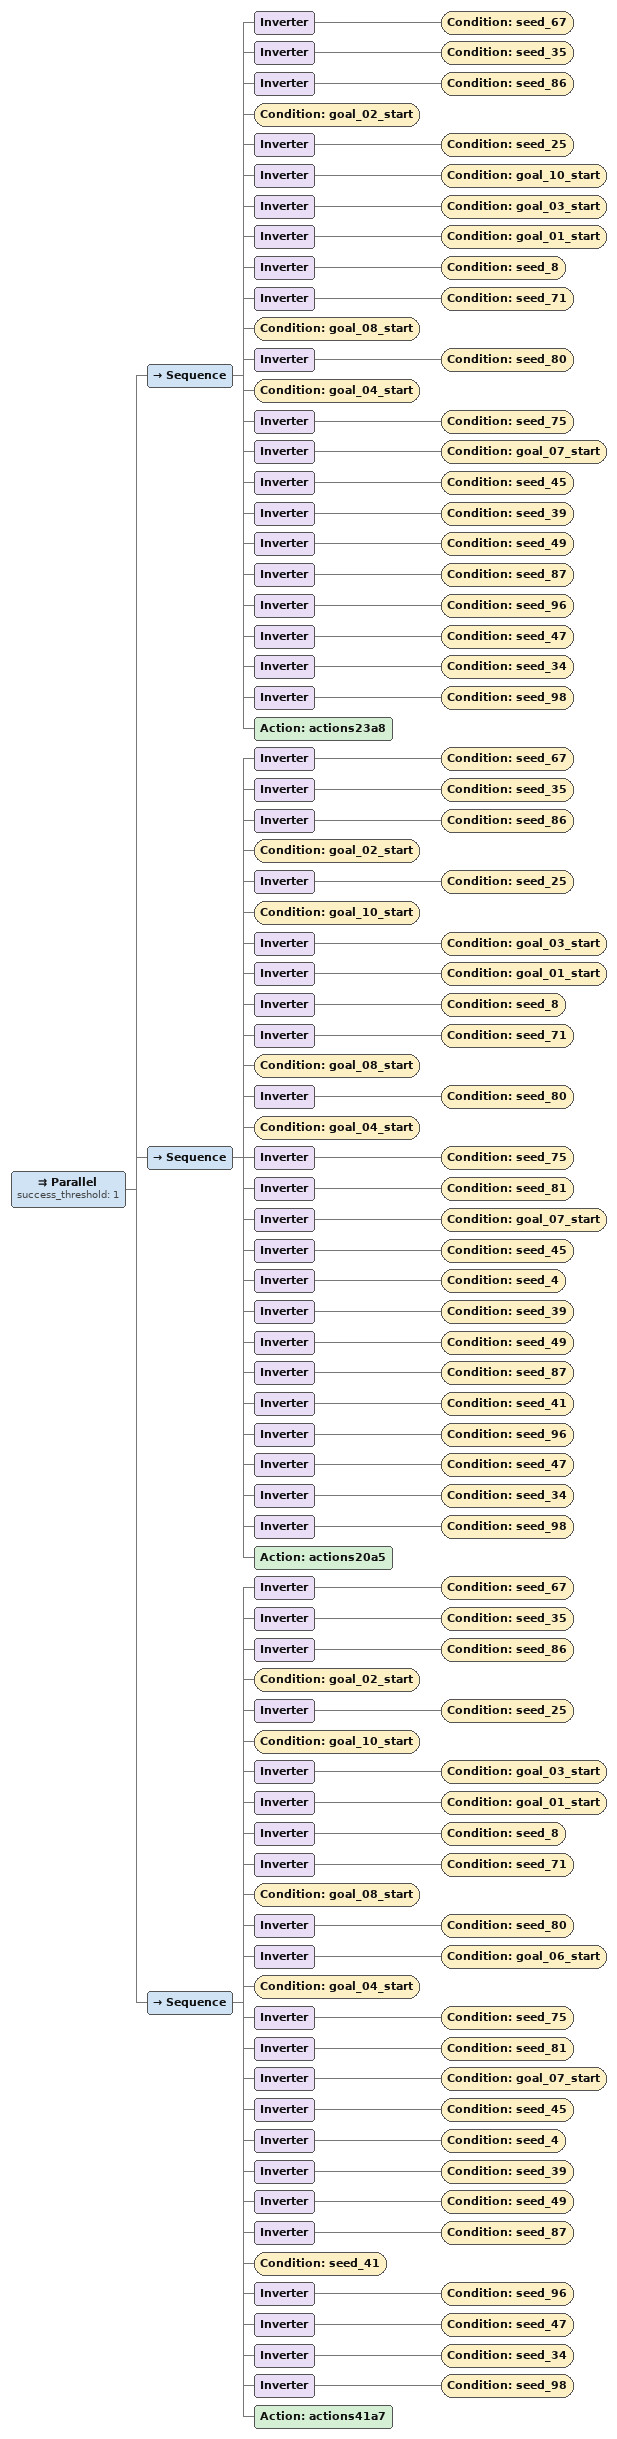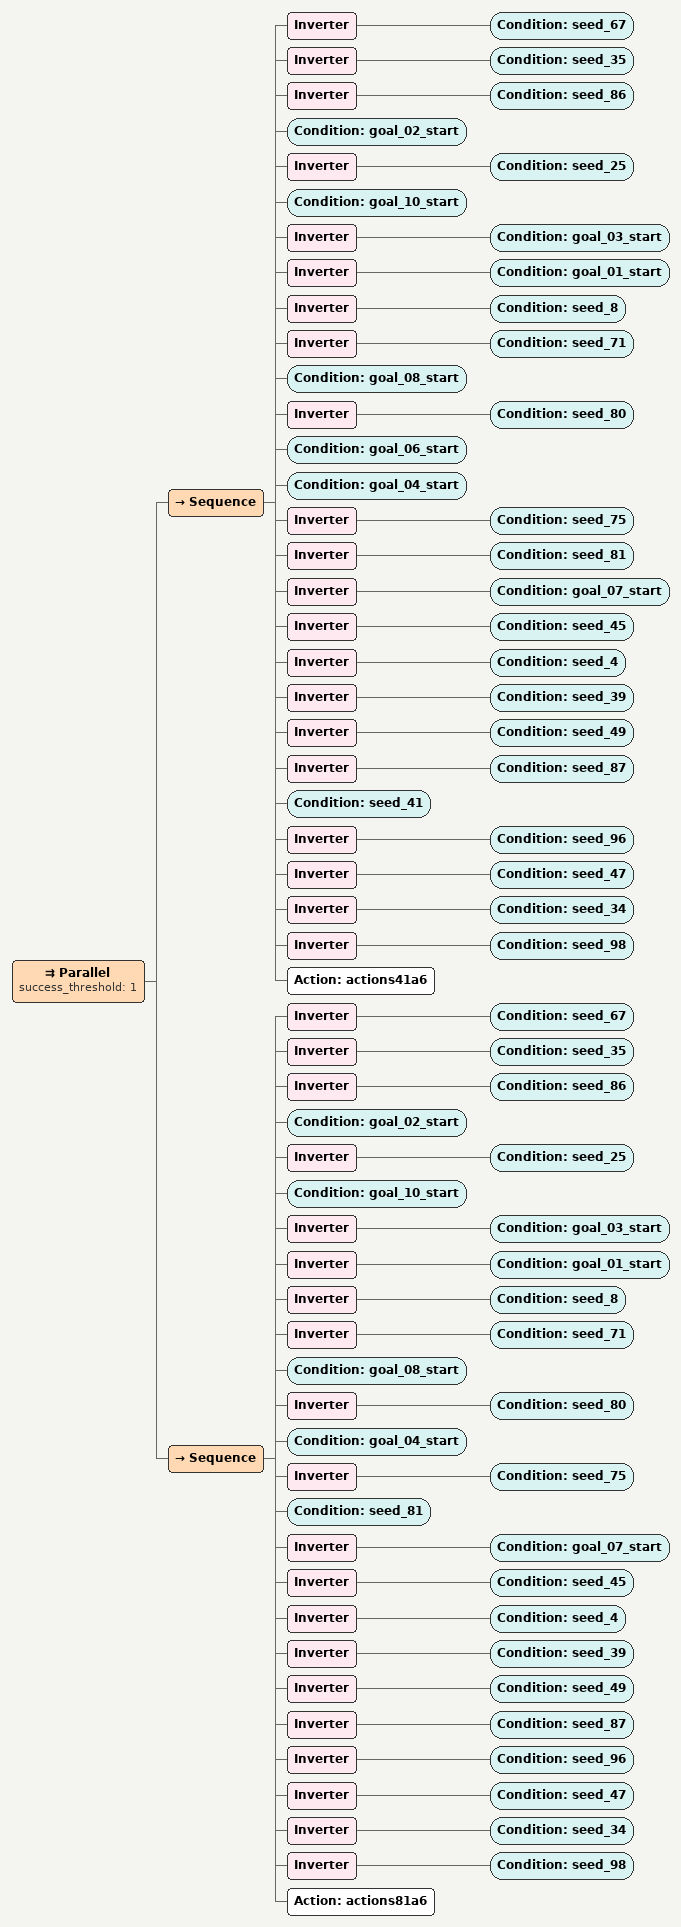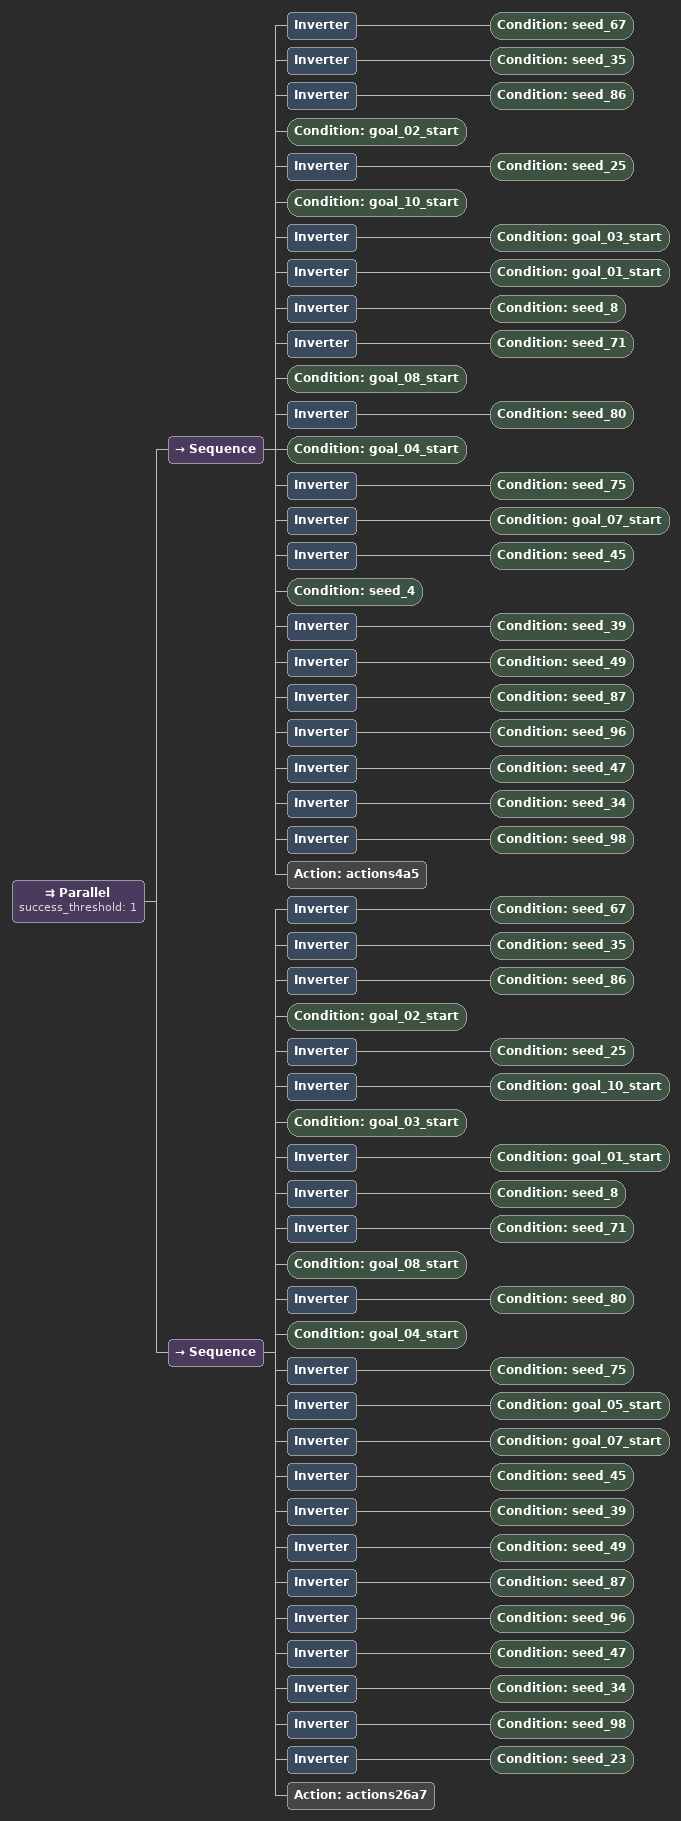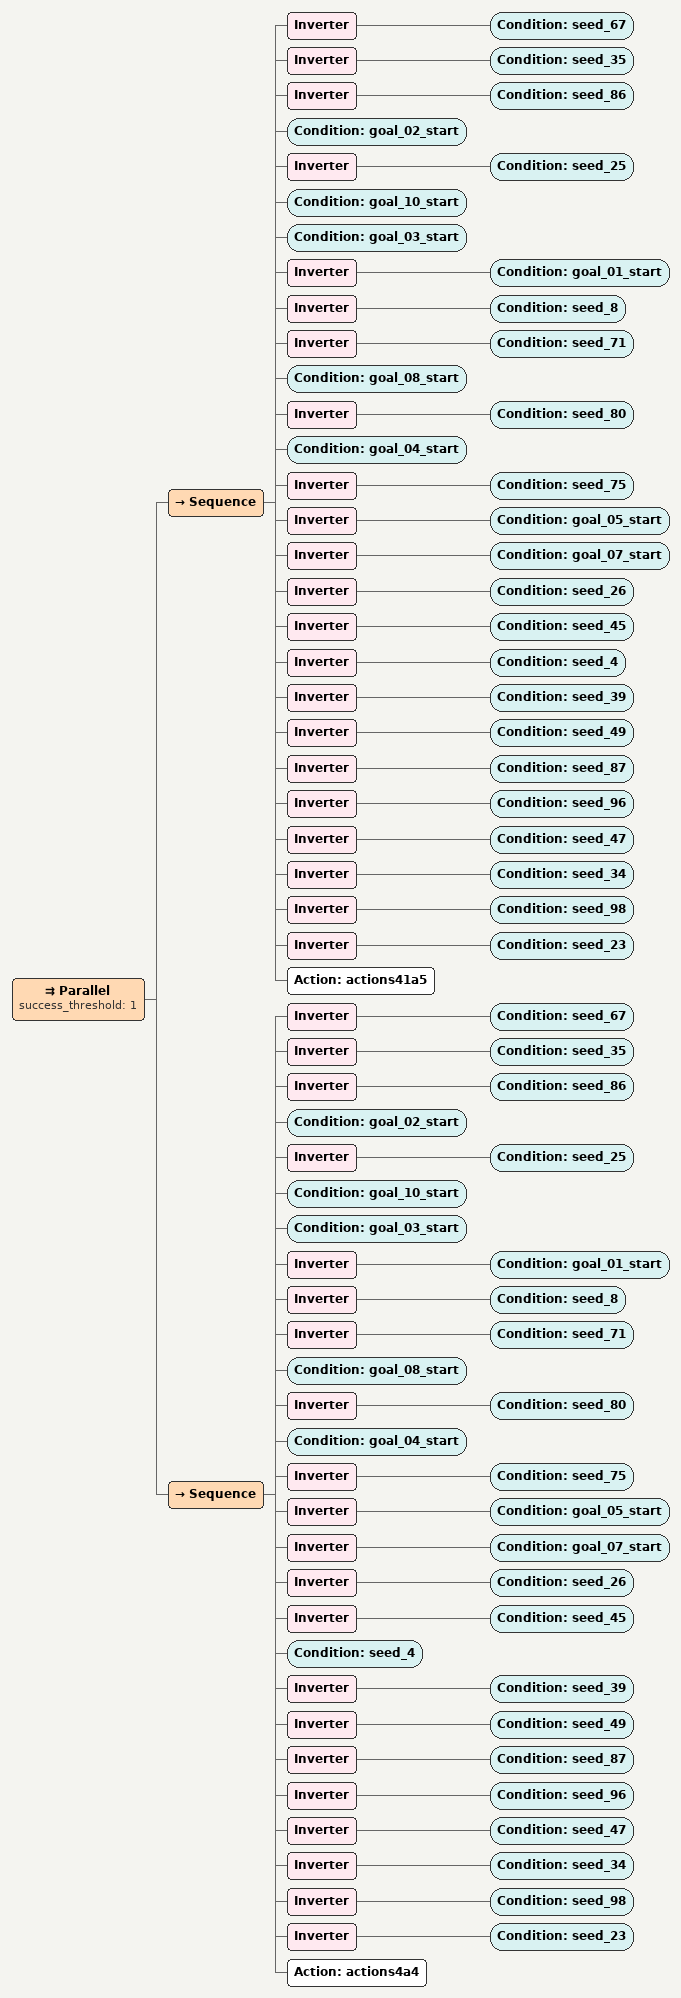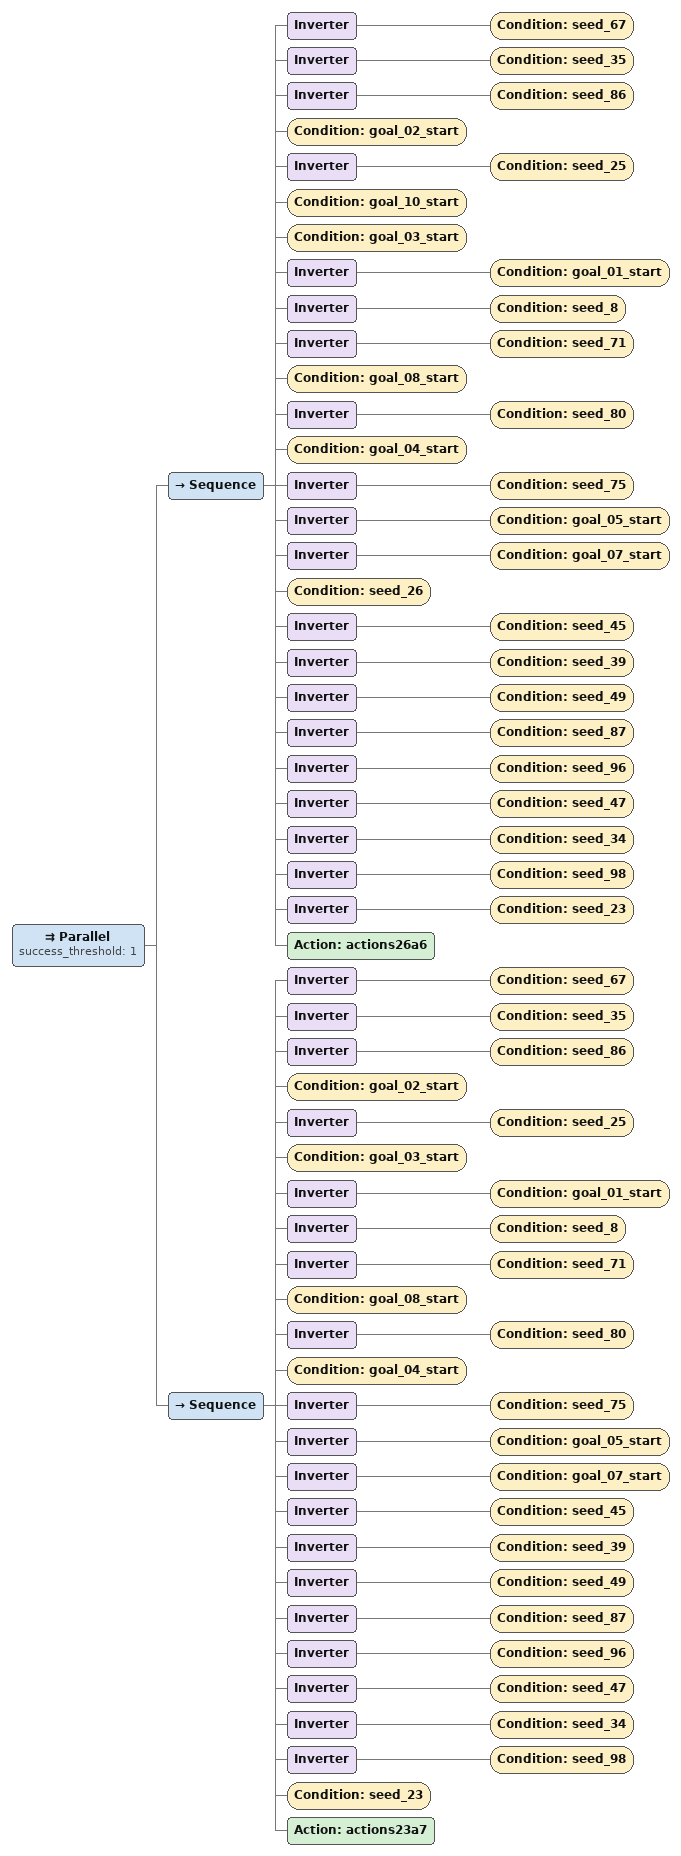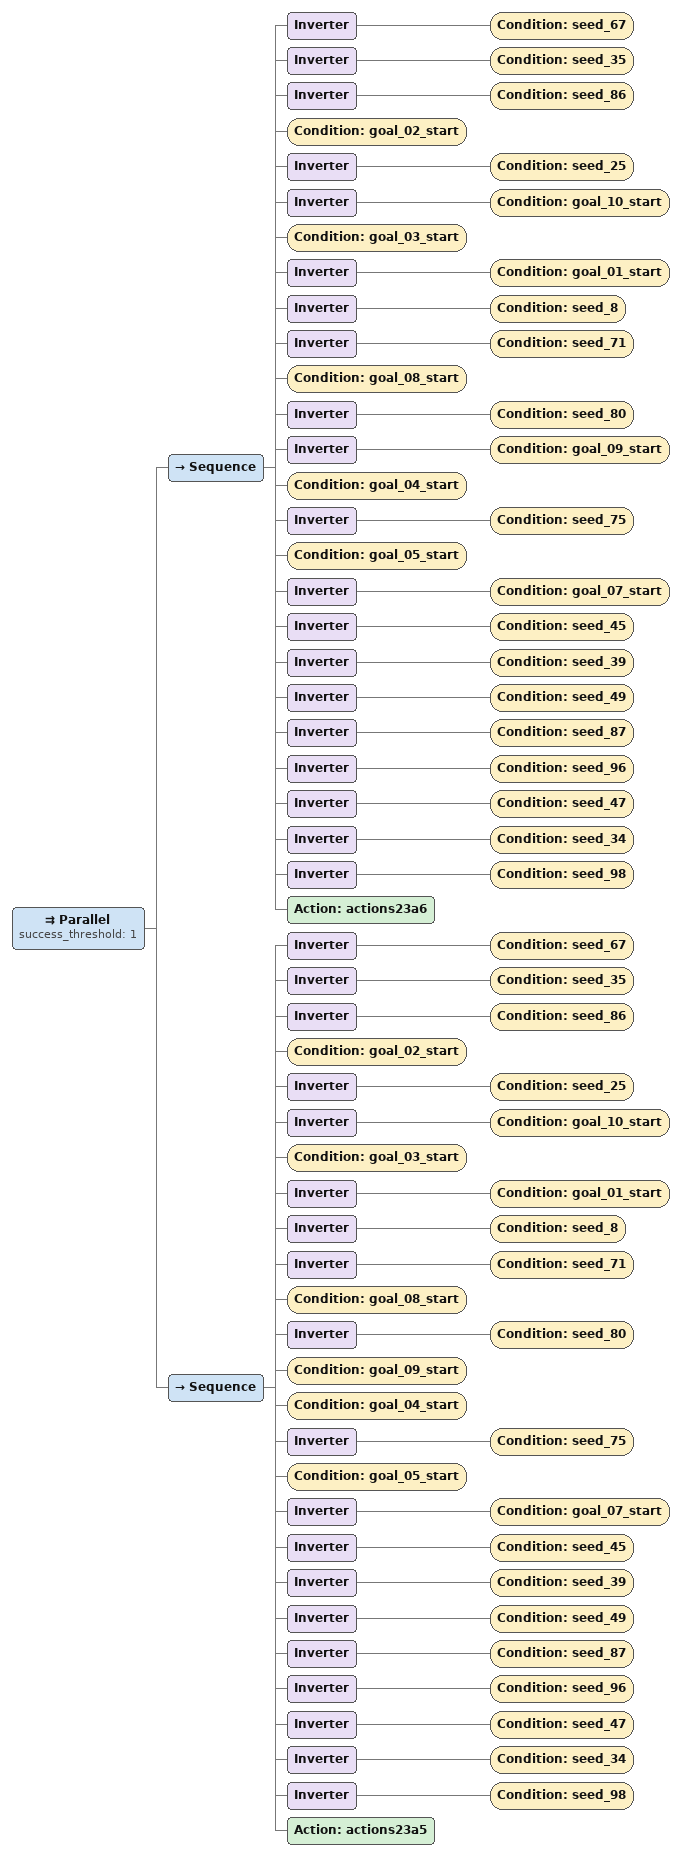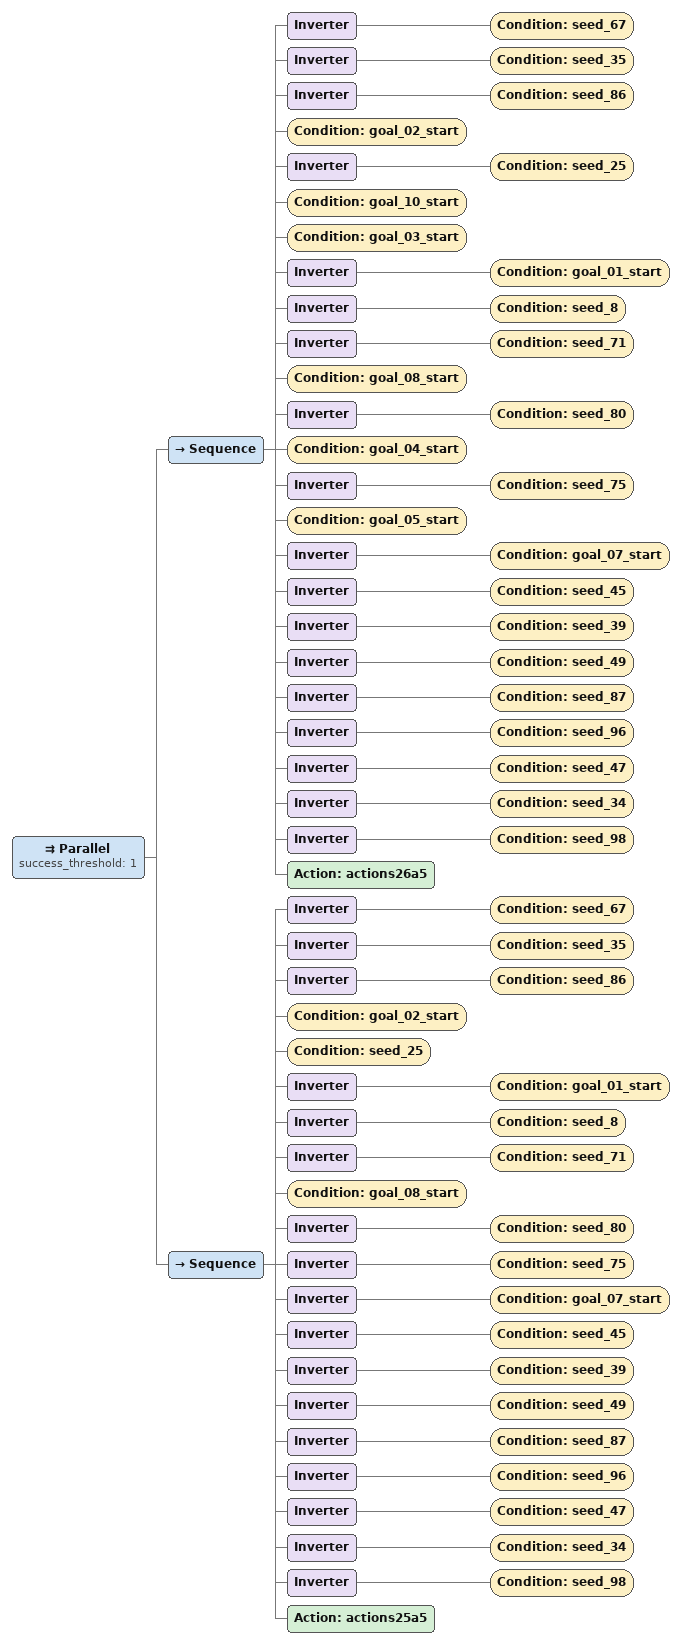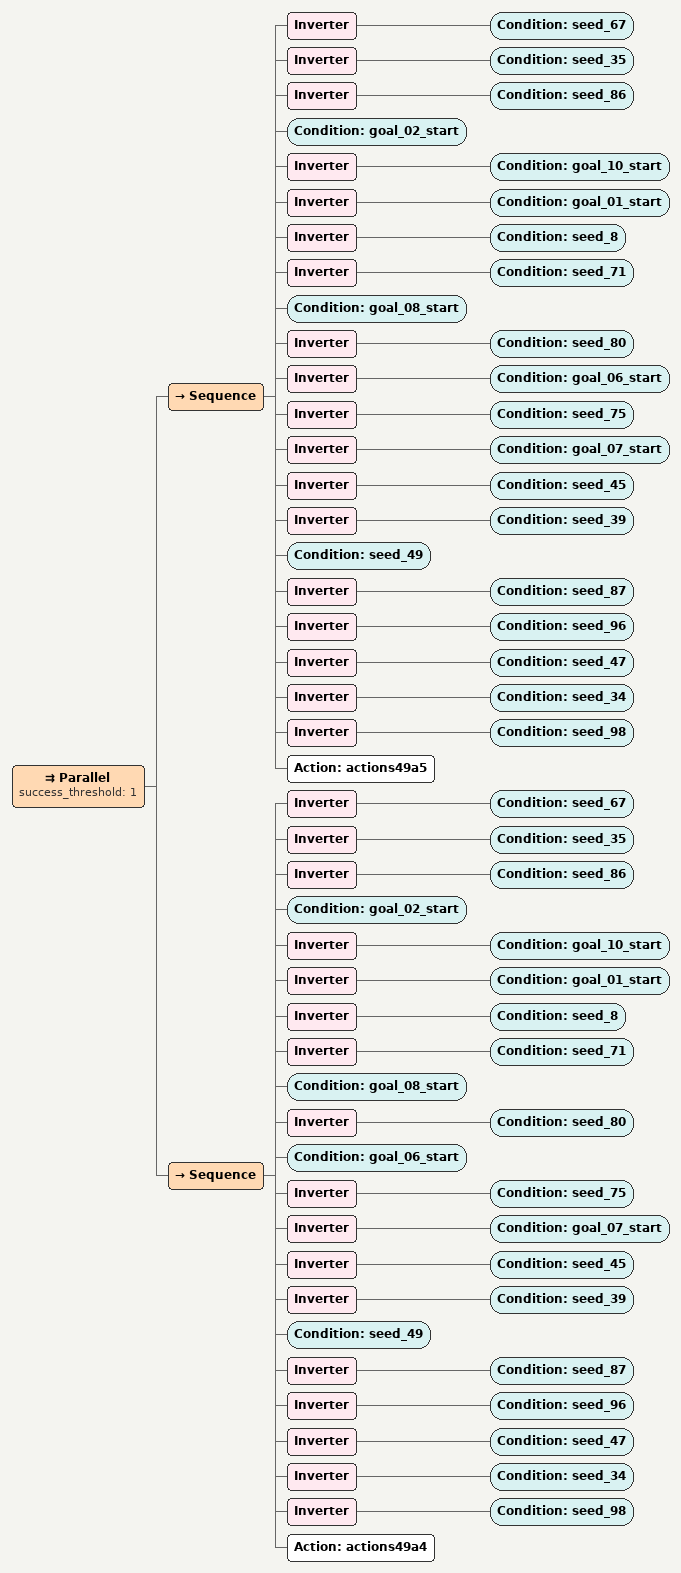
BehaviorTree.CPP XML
<Parallel success_threshold="1">
  <Sequence>
    <Inverter>
      <Condition ID="seed_67"/>
    </Inverter>
    <Inverter>
      <Condition ID="seed_35"/>
    </Inverter>
    <Inverter>
      <Condition ID="seed_86"/>
    </Inverter>
    <Condition ID="goal_02_start"/>
    <Inverter>
      <Condition ID="seed_25"/>
    </Inverter>
    <Inverter>
      <Condition ID="goal_10_start"/>
    </Inverter>
    <Inverter>
      <Condition ID="goal_03_start"/>
    </Inverter>
    <Inverter>
      <Condition ID="goal_01_start"/>
    </Inverter>
    <Inverter>
      <Condition ID="seed_8"/>
    </Inverter>
    <Inverter>
      <Condition ID="seed_71"/>
    </Inverter>
    <Condition ID="goal_08_start"/>
    <Inverter>
      <Condition ID="seed_80"/>
    </Inverter>
    <Condition ID="goal_04_start"/>
    <Inverter>
      <Condition ID="seed_75"/>
    </Inverter>
    <Inverter>
      <Condition ID="goal_07_start"/>
    </Inverter>
    <Inverter>
      <Condition ID="seed_45"/>
    </Inverter>
    <Inverter>
      <Condition ID="seed_39"/>
    </Inverter>
    <Inverter>
      <Condition ID="seed_49"/>
    </Inverter>
    <Inverter>
      <Condition ID="seed_87"/>
    </Inverter>
    <Inverter>
      <Condition ID="seed_96"/>
    </Inverter>
    <Inverter>
      <Condition ID="seed_47"/>
    </Inverter>
    <Inverter>
      <Condition ID="seed_34"/>
    </Inverter>
    <Inverter>
      <Condition ID="seed_98"/>
    </Inverter>
    <Action ID="actions23a8"/>
  </Sequence>
  <Sequence>
    <Inverter>
      <Condition ID="seed_67"/>
    </Inverter>
    <Inverter>
      <Condition ID="seed_35"/>
    </Inverter>
    <Inverter>
      <Condition ID="seed_86"/>
    </Inverter>
    <Condition ID="goal_02_start"/>
    <Inverter>
      <Condition ID="seed_25"/>
    </Inverter>
    <Condition ID="goal_10_start"/>
    <Inverter>
      <Condition ID="goal_03_start"/>
    </Inverter>
    <Inverter>
      <Condition ID="goal_01_start"/>
    </Inverter>
    <Inverter>
      <Condition ID="seed_8"/>
    </Inverter>
    <Inverter>
      <Condition ID="seed_71"/>
    </Inverter>
    <Condition ID="goal_08_start"/>
    <Inverter>
      <Condition ID="seed_80"/>
    </Inverter>
    <Condition ID="goal_04_start"/>
    <Inverter>
      <Condition ID="seed_75"/>
    </Inverter>
    <Inverter>
      <Condition ID="seed_81"/>
    </Inverter>
    <Inverter>
      <Condition ID="goal_07_start"/>
    </Inverter>
    <Inverter>
      <Condition ID="seed_45"/>
    </Inverter>
    <Inverter>
      <Condition ID="seed_4"/>
    </Inverter>
    <Inverter>
      <Condition ID="seed_39"/>
    </Inverter>
    <Inverter>
      <Condition ID="seed_49"/>
    </Inverter>
    <Inverter>
      <Condition ID="seed_87"/>
    </Inverter>
    <Inverter>
      <Condition ID="seed_41"/>
    </Inverter>
    <Inverter>
      <Condition ID="seed_96"/>
    </Inverter>
    <Inverter>
      <Condition ID="seed_47"/>
    </Inverter>
    <Inverter>
      <Condition ID="seed_34"/>
    </Inverter>
    <Inverter>
      <Condition ID="seed_98"/>
    </Inverter>
    <Action ID="actions20a5"/>
  </Sequence>
  <Sequence>
    <Inverter>
      <Condition ID="seed_67"/>
    </Inverter>
    <Inverter>
      <Condition ID="seed_35"/>
    </Inverter>
    <Inverter>
      <Condition ID="seed_86"/>
    </Inverter>
    <Condition ID="goal_02_start"/>
    <Inverter>
      <Condition ID="seed_25"/>
    </Inverter>
    <Condition ID="goal_10_start"/>
    <Inverter>
      <Condition ID="goal_03_start"/>
    </Inverter>
    <Inverter>
      <Condition ID="goal_01_start"/>
    </Inverter>
    <Inverter>
      <Condition ID="seed_8"/>
    </Inverter>
    <Inverter>
      <Condition ID="seed_71"/>
    </Inverter>
    <Condition ID="goal_08_start"/>
    <Inverter>
      <Condition ID="seed_80"/>
    </Inverter>
    <Inverter>
      <Condition ID="goal_06_start"/>
    </Inverter>
    <Condition ID="goal_04_start"/>
    <Inverter>
      <Condition ID="seed_75"/>
    </Inverter>
    <Inverter>
      <Condition ID="seed_81"/>
    </Inverter>
    <Inverter>
      <Condition ID="goal_07_start"/>
    </Inverter>
    <Inverter>
      <Condition ID="seed_45"/>
    </Inverter>
    <Inverter>
      <Condition ID="seed_4"/>
    </Inverter>
    <Inverter>
      <Condition ID="seed_39"/>
    </Inverter>
    <Inverter>
      <Condition ID="seed_49"/>
    </Inverter>
    <Inverter>
      <Condition ID="seed_87"/>
    </Inverter>
    <Condition ID="seed_41"/>
    <Inverter>
      <Condition ID="seed_96"/>
    </Inverter>
    <Inverter>
      <Condition ID="seed_47"/>
    </Inverter>
    <Inverter>
      <Condition ID="seed_34"/>
    </Inverter>
    <Inverter>
      <Condition ID="seed_98"/>
    </Inverter>
    <Action ID="actions41a7"/>
  </Sequence>
</Parallel>

<Parallel success_threshold="1">
  <Sequence>
    <Inverter>
      <Condition ID="seed_67"/>
    </Inverter>
    <Inverter>
      <Condition ID="seed_35"/>
    </Inverter>
    <Inverter>
      <Condition ID="seed_86"/>
    </Inverter>
    <Condition ID="goal_02_start"/>
    <Inverter>
      <Condition ID="seed_25"/>
    </Inverter>
    <Condition ID="goal_10_start"/>
    <Inverter>
      <Condition ID="goal_03_start"/>
    </Inverter>
    <Inverter>
      <Condition ID="goal_01_start"/>
    </Inverter>
    <Inverter>
      <Condition ID="seed_8"/>
    </Inverter>
    <Inverter>
      <Condition ID="seed_71"/>
    </Inverter>
    <Condition ID="goal_08_start"/>
    <Inverter>
      <Condition ID="seed_80"/>
    </Inverter>
    <Condition ID="goal_06_start"/>
    <Condition ID="goal_04_start"/>
    <Inverter>
      <Condition ID="seed_75"/>
    </Inverter>
    <Inverter>
      <Condition ID="seed_81"/>
    </Inverter>
    <Inverter>
      <Condition ID="goal_07_start"/>
    </Inverter>
    <Inverter>
      <Condition ID="seed_45"/>
    </Inverter>
    <Inverter>
      <Condition ID="seed_4"/>
    </Inverter>
    <Inverter>
      <Condition ID="seed_39"/>
    </Inverter>
    <Inverter>
      <Condition ID="seed_49"/>
    </Inverter>
    <Inverter>
      <Condition ID="seed_87"/>
    </Inverter>
    <Condition ID="seed_41"/>
    <Inverter>
      <Condition ID="seed_96"/>
    </Inverter>
    <Inverter>
      <Condition ID="seed_47"/>
    </Inverter>
    <Inverter>
      <Condition ID="seed_34"/>
    </Inverter>
    <Inverter>
      <Condition ID="seed_98"/>
    </Inverter>
    <Action ID="actions41a6"/>
  </Sequence>
  <Sequence>
    <Inverter>
      <Condition ID="seed_67"/>
    </Inverter>
    <Inverter>
      <Condition ID="seed_35"/>
    </Inverter>
    <Inverter>
      <Condition ID="seed_86"/>
    </Inverter>
    <Condition ID="goal_02_start"/>
    <Inverter>
      <Condition ID="seed_25"/>
    </Inverter>
    <Condition ID="goal_10_start"/>
    <Inverter>
      <Condition ID="goal_03_start"/>
    </Inverter>
    <Inverter>
      <Condition ID="goal_01_start"/>
    </Inverter>
    <Inverter>
      <Condition ID="seed_8"/>
    </Inverter>
    <Inverter>
      <Condition ID="seed_71"/>
    </Inverter>
    <Condition ID="goal_08_start"/>
    <Inverter>
      <Condition ID="seed_80"/>
    </Inverter>
    <Condition ID="goal_04_start"/>
    <Inverter>
      <Condition ID="seed_75"/>
    </Inverter>
    <Condition ID="seed_81"/>
    <Inverter>
      <Condition ID="goal_07_start"/>
    </Inverter>
    <Inverter>
      <Condition ID="seed_45"/>
    </Inverter>
    <Inverter>
      <Condition ID="seed_4"/>
    </Inverter>
    <Inverter>
      <Condition ID="seed_39"/>
    </Inverter>
    <Inverter>
      <Condition ID="seed_49"/>
    </Inverter>
    <Inverter>
      <Condition ID="seed_87"/>
    </Inverter>
    <Inverter>
      <Condition ID="seed_96"/>
    </Inverter>
    <Inverter>
      <Condition ID="seed_47"/>
    </Inverter>
    <Inverter>
      <Condition ID="seed_34"/>
    </Inverter>
    <Inverter>
      <Condition ID="seed_98"/>
    </Inverter>
    <Action ID="actions81a6"/>
  </Sequence>
</Parallel>

<Parallel success_threshold="1">
  <Sequence>
    <Inverter>
      <Condition ID="seed_67"/>
    </Inverter>
    <Inverter>
      <Condition ID="seed_35"/>
    </Inverter>
    <Inverter>
      <Condition ID="seed_86"/>
    </Inverter>
    <Condition ID="goal_02_start"/>
    <Inverter>
      <Condition ID="seed_25"/>
    </Inverter>
    <Condition ID="goal_10_start"/>
    <Inverter>
      <Condition ID="goal_03_start"/>
    </Inverter>
    <Inverter>
      <Condition ID="goal_01_start"/>
    </Inverter>
    <Inverter>
      <Condition ID="seed_8"/>
    </Inverter>
    <Inverter>
      <Condition ID="seed_71"/>
    </Inverter>
    <Condition ID="goal_08_start"/>
    <Inverter>
      <Condition ID="seed_80"/>
    </Inverter>
    <Condition ID="goal_04_start"/>
    <Inverter>
      <Condition ID="seed_75"/>
    </Inverter>
    <Inverter>
      <Condition ID="goal_07_start"/>
    </Inverter>
    <Inverter>
      <Condition ID="seed_45"/>
    </Inverter>
    <Condition ID="seed_4"/>
    <Inverter>
      <Condition ID="seed_39"/>
    </Inverter>
    <Inverter>
      <Condition ID="seed_49"/>
    </Inverter>
    <Inverter>
      <Condition ID="seed_87"/>
    </Inverter>
    <Inverter>
      <Condition ID="seed_96"/>
    </Inverter>
    <Inverter>
      <Condition ID="seed_47"/>
    </Inverter>
    <Inverter>
      <Condition ID="seed_34"/>
    </Inverter>
    <Inverter>
      <Condition ID="seed_98"/>
    </Inverter>
    <Action ID="actions4a5"/>
  </Sequence>
  <Sequence>
    <Inverter>
      <Condition ID="seed_67"/>
    </Inverter>
    <Inverter>
      <Condition ID="seed_35"/>
    </Inverter>
    <Inverter>
      <Condition ID="seed_86"/>
    </Inverter>
    <Condition ID="goal_02_start"/>
    <Inverter>
      <Condition ID="seed_25"/>
    </Inverter>
    <Inverter>
      <Condition ID="goal_10_start"/>
    </Inverter>
    <Condition ID="goal_03_start"/>
    <Inverter>
      <Condition ID="goal_01_start"/>
    </Inverter>
    <Inverter>
      <Condition ID="seed_8"/>
    </Inverter>
    <Inverter>
      <Condition ID="seed_71"/>
    </Inverter>
    <Condition ID="goal_08_start"/>
    <Inverter>
      <Condition ID="seed_80"/>
    </Inverter>
    <Condition ID="goal_04_start"/>
    <Inverter>
      <Condition ID="seed_75"/>
    </Inverter>
    <Inverter>
      <Condition ID="goal_05_start"/>
    </Inverter>
    <Inverter>
      <Condition ID="goal_07_start"/>
    </Inverter>
    <Inverter>
      <Condition ID="seed_45"/>
    </Inverter>
    <Inverter>
      <Condition ID="seed_39"/>
    </Inverter>
    <Inverter>
      <Condition ID="seed_49"/>
    </Inverter>
    <Inverter>
      <Condition ID="seed_87"/>
    </Inverter>
    <Inverter>
      <Condition ID="seed_96"/>
    </Inverter>
    <Inverter>
      <Condition ID="seed_47"/>
    </Inverter>
    <Inverter>
      <Condition ID="seed_34"/>
    </Inverter>
    <Inverter>
      <Condition ID="seed_98"/>
    </Inverter>
    <Inverter>
      <Condition ID="seed_23"/>
    </Inverter>
    <Action ID="actions26a7"/>
  </Sequence>
</Parallel>

<Parallel success_threshold="1">
  <Sequence>
    <Inverter>
      <Condition ID="seed_67"/>
    </Inverter>
    <Inverter>
      <Condition ID="seed_35"/>
    </Inverter>
    <Inverter>
      <Condition ID="seed_86"/>
    </Inverter>
    <Condition ID="goal_02_start"/>
    <Inverter>
      <Condition ID="seed_25"/>
    </Inverter>
    <Condition ID="goal_10_start"/>
    <Condition ID="goal_03_start"/>
    <Inverter>
      <Condition ID="goal_01_start"/>
    </Inverter>
    <Inverter>
      <Condition ID="seed_8"/>
    </Inverter>
    <Inverter>
      <Condition ID="seed_71"/>
    </Inverter>
    <Condition ID="goal_08_start"/>
    <Inverter>
      <Condition ID="seed_80"/>
    </Inverter>
    <Condition ID="goal_04_start"/>
    <Inverter>
      <Condition ID="seed_75"/>
    </Inverter>
    <Inverter>
      <Condition ID="goal_05_start"/>
    </Inverter>
    <Inverter>
      <Condition ID="goal_07_start"/>
    </Inverter>
    <Inverter>
      <Condition ID="seed_26"/>
    </Inverter>
    <Inverter>
      <Condition ID="seed_45"/>
    </Inverter>
    <Inverter>
      <Condition ID="seed_4"/>
    </Inverter>
    <Inverter>
      <Condition ID="seed_39"/>
    </Inverter>
    <Inverter>
      <Condition ID="seed_49"/>
    </Inverter>
    <Inverter>
      <Condition ID="seed_87"/>
    </Inverter>
    <Inverter>
      <Condition ID="seed_96"/>
    </Inverter>
    <Inverter>
      <Condition ID="seed_47"/>
    </Inverter>
    <Inverter>
      <Condition ID="seed_34"/>
    </Inverter>
    <Inverter>
      <Condition ID="seed_98"/>
    </Inverter>
    <Inverter>
      <Condition ID="seed_23"/>
    </Inverter>
    <Action ID="actions41a5"/>
  </Sequence>
  <Sequence>
    <Inverter>
      <Condition ID="seed_67"/>
    </Inverter>
    <Inverter>
      <Condition ID="seed_35"/>
    </Inverter>
    <Inverter>
      <Condition ID="seed_86"/>
    </Inverter>
    <Condition ID="goal_02_start"/>
    <Inverter>
      <Condition ID="seed_25"/>
    </Inverter>
    <Condition ID="goal_10_start"/>
    <Condition ID="goal_03_start"/>
    <Inverter>
      <Condition ID="goal_01_start"/>
    </Inverter>
    <Inverter>
      <Condition ID="seed_8"/>
    </Inverter>
    <Inverter>
      <Condition ID="seed_71"/>
    </Inverter>
    <Condition ID="goal_08_start"/>
    <Inverter>
      <Condition ID="seed_80"/>
    </Inverter>
    <Condition ID="goal_04_start"/>
    <Inverter>
      <Condition ID="seed_75"/>
    </Inverter>
    <Inverter>
      <Condition ID="goal_05_start"/>
    </Inverter>
    <Inverter>
      <Condition ID="goal_07_start"/>
    </Inverter>
    <Inverter>
      <Condition ID="seed_26"/>
    </Inverter>
    <Inverter>
      <Condition ID="seed_45"/>
    </Inverter>
    <Condition ID="seed_4"/>
    <Inverter>
      <Condition ID="seed_39"/>
    </Inverter>
    <Inverter>
      <Condition ID="seed_49"/>
    </Inverter>
    <Inverter>
      <Condition ID="seed_87"/>
    </Inverter>
    <Inverter>
      <Condition ID="seed_96"/>
    </Inverter>
    <Inverter>
      <Condition ID="seed_47"/>
    </Inverter>
    <Inverter>
      <Condition ID="seed_34"/>
    </Inverter>
    <Inverter>
      <Condition ID="seed_98"/>
    </Inverter>
    <Inverter>
      <Condition ID="seed_23"/>
    </Inverter>
    <Action ID="actions4a4"/>
  </Sequence>
</Parallel>

<Parallel success_threshold="1">
  <Sequence>
    <Inverter>
      <Condition ID="seed_67"/>
    </Inverter>
    <Inverter>
      <Condition ID="seed_35"/>
    </Inverter>
    <Inverter>
      <Condition ID="seed_86"/>
    </Inverter>
    <Condition ID="goal_02_start"/>
    <Inverter>
      <Condition ID="seed_25"/>
    </Inverter>
    <Condition ID="goal_10_start"/>
    <Condition ID="goal_03_start"/>
    <Inverter>
      <Condition ID="goal_01_start"/>
    </Inverter>
    <Inverter>
      <Condition ID="seed_8"/>
    </Inverter>
    <Inverter>
      <Condition ID="seed_71"/>
    </Inverter>
    <Condition ID="goal_08_start"/>
    <Inverter>
      <Condition ID="seed_80"/>
    </Inverter>
    <Condition ID="goal_04_start"/>
    <Inverter>
      <Condition ID="seed_75"/>
    </Inverter>
    <Inverter>
      <Condition ID="goal_05_start"/>
    </Inverter>
    <Inverter>
      <Condition ID="goal_07_start"/>
    </Inverter>
    <Condition ID="seed_26"/>
    <Inverter>
      <Condition ID="seed_45"/>
    </Inverter>
    <Inverter>
      <Condition ID="seed_39"/>
    </Inverter>
    <Inverter>
      <Condition ID="seed_49"/>
    </Inverter>
    <Inverter>
      <Condition ID="seed_87"/>
    </Inverter>
    <Inverter>
      <Condition ID="seed_96"/>
    </Inverter>
    <Inverter>
      <Condition ID="seed_47"/>
    </Inverter>
    <Inverter>
      <Condition ID="seed_34"/>
    </Inverter>
    <Inverter>
      <Condition ID="seed_98"/>
    </Inverter>
    <Inverter>
      <Condition ID="seed_23"/>
    </Inverter>
    <Action ID="actions26a6"/>
  </Sequence>
  <Sequence>
    <Inverter>
      <Condition ID="seed_67"/>
    </Inverter>
    <Inverter>
      <Condition ID="seed_35"/>
    </Inverter>
    <Inverter>
      <Condition ID="seed_86"/>
    </Inverter>
    <Condition ID="goal_02_start"/>
    <Inverter>
      <Condition ID="seed_25"/>
    </Inverter>
    <Condition ID="goal_03_start"/>
    <Inverter>
      <Condition ID="goal_01_start"/>
    </Inverter>
    <Inverter>
      <Condition ID="seed_8"/>
    </Inverter>
    <Inverter>
      <Condition ID="seed_71"/>
    </Inverter>
    <Condition ID="goal_08_start"/>
    <Inverter>
      <Condition ID="seed_80"/>
    </Inverter>
    <Condition ID="goal_04_start"/>
    <Inverter>
      <Condition ID="seed_75"/>
    </Inverter>
    <Inverter>
      <Condition ID="goal_05_start"/>
    </Inverter>
    <Inverter>
      <Condition ID="goal_07_start"/>
    </Inverter>
    <Inverter>
      <Condition ID="seed_45"/>
    </Inverter>
    <Inverter>
      <Condition ID="seed_39"/>
    </Inverter>
    <Inverter>
      <Condition ID="seed_49"/>
    </Inverter>
    <Inverter>
      <Condition ID="seed_87"/>
    </Inverter>
    <Inverter>
      <Condition ID="seed_96"/>
    </Inverter>
    <Inverter>
      <Condition ID="seed_47"/>
    </Inverter>
    <Inverter>
      <Condition ID="seed_34"/>
    </Inverter>
    <Inverter>
      <Condition ID="seed_98"/>
    </Inverter>
    <Condition ID="seed_23"/>
    <Action ID="actions23a7"/>
  </Sequence>
</Parallel>

<Parallel success_threshold="1">
  <Sequence>
    <Inverter>
      <Condition ID="seed_67"/>
    </Inverter>
    <Inverter>
      <Condition ID="seed_35"/>
    </Inverter>
    <Inverter>
      <Condition ID="seed_86"/>
    </Inverter>
    <Condition ID="goal_02_start"/>
    <Inverter>
      <Condition ID="seed_25"/>
    </Inverter>
    <Inverter>
      <Condition ID="goal_10_start"/>
    </Inverter>
    <Condition ID="goal_03_start"/>
    <Inverter>
      <Condition ID="goal_01_start"/>
    </Inverter>
    <Inverter>
      <Condition ID="seed_8"/>
    </Inverter>
    <Inverter>
      <Condition ID="seed_71"/>
    </Inverter>
    <Condition ID="goal_08_start"/>
    <Inverter>
      <Condition ID="seed_80"/>
    </Inverter>
    <Inverter>
      <Condition ID="goal_09_start"/>
    </Inverter>
    <Condition ID="goal_04_start"/>
    <Inverter>
      <Condition ID="seed_75"/>
    </Inverter>
    <Condition ID="goal_05_start"/>
    <Inverter>
      <Condition ID="goal_07_start"/>
    </Inverter>
    <Inverter>
      <Condition ID="seed_45"/>
    </Inverter>
    <Inverter>
      <Condition ID="seed_39"/>
    </Inverter>
    <Inverter>
      <Condition ID="seed_49"/>
    </Inverter>
    <Inverter>
      <Condition ID="seed_87"/>
    </Inverter>
    <Inverter>
      <Condition ID="seed_96"/>
    </Inverter>
    <Inverter>
      <Condition ID="seed_47"/>
    </Inverter>
    <Inverter>
      <Condition ID="seed_34"/>
    </Inverter>
    <Inverter>
      <Condition ID="seed_98"/>
    </Inverter>
    <Action ID="actions23a6"/>
  </Sequence>
  <Sequence>
    <Inverter>
      <Condition ID="seed_67"/>
    </Inverter>
    <Inverter>
      <Condition ID="seed_35"/>
    </Inverter>
    <Inverter>
      <Condition ID="seed_86"/>
    </Inverter>
    <Condition ID="goal_02_start"/>
    <Inverter>
      <Condition ID="seed_25"/>
    </Inverter>
    <Inverter>
      <Condition ID="goal_10_start"/>
    </Inverter>
    <Condition ID="goal_03_start"/>
    <Inverter>
      <Condition ID="goal_01_start"/>
    </Inverter>
    <Inverter>
      <Condition ID="seed_8"/>
    </Inverter>
    <Inverter>
      <Condition ID="seed_71"/>
    </Inverter>
    <Condition ID="goal_08_start"/>
    <Inverter>
      <Condition ID="seed_80"/>
    </Inverter>
    <Condition ID="goal_09_start"/>
    <Condition ID="goal_04_start"/>
    <Inverter>
      <Condition ID="seed_75"/>
    </Inverter>
    <Condition ID="goal_05_start"/>
    <Inverter>
      <Condition ID="goal_07_start"/>
    </Inverter>
    <Inverter>
      <Condition ID="seed_45"/>
    </Inverter>
    <Inverter>
      <Condition ID="seed_39"/>
    </Inverter>
    <Inverter>
      <Condition ID="seed_49"/>
    </Inverter>
    <Inverter>
      <Condition ID="seed_87"/>
    </Inverter>
    <Inverter>
      <Condition ID="seed_96"/>
    </Inverter>
    <Inverter>
      <Condition ID="seed_47"/>
    </Inverter>
    <Inverter>
      <Condition ID="seed_34"/>
    </Inverter>
    <Inverter>
      <Condition ID="seed_98"/>
    </Inverter>
    <Action ID="actions23a5"/>
  </Sequence>
</Parallel>

<Parallel success_threshold="1">
  <Sequence>
    <Inverter>
      <Condition ID="seed_67"/>
    </Inverter>
    <Inverter>
      <Condition ID="seed_35"/>
    </Inverter>
    <Inverter>
      <Condition ID="seed_86"/>
    </Inverter>
    <Condition ID="goal_02_start"/>
    <Inverter>
      <Condition ID="seed_25"/>
    </Inverter>
    <Condition ID="goal_10_start"/>
    <Condition ID="goal_03_start"/>
    <Inverter>
      <Condition ID="goal_01_start"/>
    </Inverter>
    <Inverter>
      <Condition ID="seed_8"/>
    </Inverter>
    <Inverter>
      <Condition ID="seed_71"/>
    </Inverter>
    <Condition ID="goal_08_start"/>
    <Inverter>
      <Condition ID="seed_80"/>
    </Inverter>
    <Condition ID="goal_04_start"/>
    <Inverter>
      <Condition ID="seed_75"/>
    </Inverter>
    <Condition ID="goal_05_start"/>
    <Inverter>
      <Condition ID="goal_07_start"/>
    </Inverter>
    <Inverter>
      <Condition ID="seed_45"/>
    </Inverter>
    <Inverter>
      <Condition ID="seed_39"/>
    </Inverter>
    <Inverter>
      <Condition ID="seed_49"/>
    </Inverter>
    <Inverter>
      <Condition ID="seed_87"/>
    </Inverter>
    <Inverter>
      <Condition ID="seed_96"/>
    </Inverter>
    <Inverter>
      <Condition ID="seed_47"/>
    </Inverter>
    <Inverter>
      <Condition ID="seed_34"/>
    </Inverter>
    <Inverter>
      <Condition ID="seed_98"/>
    </Inverter>
    <Action ID="actions26a5"/>
  </Sequence>
  <Sequence>
    <Inverter>
      <Condition ID="seed_67"/>
    </Inverter>
    <Inverter>
      <Condition ID="seed_35"/>
    </Inverter>
    <Inverter>
      <Condition ID="seed_86"/>
    </Inverter>
    <Condition ID="goal_02_start"/>
    <Condition ID="seed_25"/>
    <Inverter>
      <Condition ID="goal_01_start"/>
    </Inverter>
    <Inverter>
      <Condition ID="seed_8"/>
    </Inverter>
    <Inverter>
      <Condition ID="seed_71"/>
    </Inverter>
    <Condition ID="goal_08_start"/>
    <Inverter>
      <Condition ID="seed_80"/>
    </Inverter>
    <Inverter>
      <Condition ID="seed_75"/>
    </Inverter>
    <Inverter>
      <Condition ID="goal_07_start"/>
    </Inverter>
    <Inverter>
      <Condition ID="seed_45"/>
    </Inverter>
    <Inverter>
      <Condition ID="seed_39"/>
    </Inverter>
    <Inverter>
      <Condition ID="seed_49"/>
    </Inverter>
    <Inverter>
      <Condition ID="seed_87"/>
    </Inverter>
    <Inverter>
      <Condition ID="seed_96"/>
    </Inverter>
    <Inverter>
      <Condition ID="seed_47"/>
    </Inverter>
    <Inverter>
      <Condition ID="seed_34"/>
    </Inverter>
    <Inverter>
      <Condition ID="seed_98"/>
    </Inverter>
    <Action ID="actions25a5"/>
  </Sequence>
</Parallel>

<Parallel success_threshold="1">
  <Sequence>
    <Inverter>
      <Condition ID="seed_67"/>
    </Inverter>
    <Inverter>
      <Condition ID="seed_35"/>
    </Inverter>
    <Inverter>
      <Condition ID="seed_86"/>
    </Inverter>
    <Condition ID="goal_02_start"/>
    <Inverter>
      <Condition ID="goal_10_start"/>
    </Inverter>
    <Inverter>
      <Condition ID="goal_01_start"/>
    </Inverter>
    <Inverter>
      <Condition ID="seed_8"/>
    </Inverter>
    <Inverter>
      <Condition ID="seed_71"/>
    </Inverter>
    <Condition ID="goal_08_start"/>
    <Inverter>
      <Condition ID="seed_80"/>
    </Inverter>
    <Inverter>
      <Condition ID="goal_06_start"/>
    </Inverter>
    <Inverter>
      <Condition ID="seed_75"/>
    </Inverter>
    <Inverter>
      <Condition ID="goal_07_start"/>
    </Inverter>
    <Inverter>
      <Condition ID="seed_45"/>
    </Inverter>
    <Inverter>
      <Condition ID="seed_39"/>
    </Inverter>
    <Condition ID="seed_49"/>
    <Inverter>
      <Condition ID="seed_87"/>
    </Inverter>
    <Inverter>
      <Condition ID="seed_96"/>
    </Inverter>
    <Inverter>
      <Condition ID="seed_47"/>
    </Inverter>
    <Inverter>
      <Condition ID="seed_34"/>
    </Inverter>
    <Inverter>
      <Condition ID="seed_98"/>
    </Inverter>
    <Action ID="actions49a5"/>
  </Sequence>
  <Sequence>
    <Inverter>
      <Condition ID="seed_67"/>
    </Inverter>
    <Inverter>
      <Condition ID="seed_35"/>
    </Inverter>
    <Inverter>
      <Condition ID="seed_86"/>
    </Inverter>
    <Condition ID="goal_02_start"/>
    <Inverter>
      <Condition ID="goal_10_start"/>
    </Inverter>
    <Inverter>
      <Condition ID="goal_01_start"/>
    </Inverter>
    <Inverter>
      <Condition ID="seed_8"/>
    </Inverter>
    <Inverter>
      <Condition ID="seed_71"/>
    </Inverter>
    <Condition ID="goal_08_start"/>
    <Inverter>
      <Condition ID="seed_80"/>
    </Inverter>
    <Condition ID="goal_06_start"/>
    <Inverter>
      <Condition ID="seed_75"/>
    </Inverter>
    <Inverter>
      <Condition ID="goal_07_start"/>
    </Inverter>
    <Inverter>
      <Condition ID="seed_45"/>
    </Inverter>
    <Inverter>
      <Condition ID="seed_39"/>
    </Inverter>
    <Condition ID="seed_49"/>
    <Inverter>
      <Condition ID="seed_87"/>
    </Inverter>
    <Inverter>
      <Condition ID="seed_96"/>
    </Inverter>
    <Inverter>
      <Condition ID="seed_47"/>
    </Inverter>
    <Inverter>
      <Condition ID="seed_34"/>
    </Inverter>
    <Inverter>
      <Condition ID="seed_98"/>
    </Inverter>
    <Action ID="actions49a4"/>
  </Sequence>
</Parallel>
